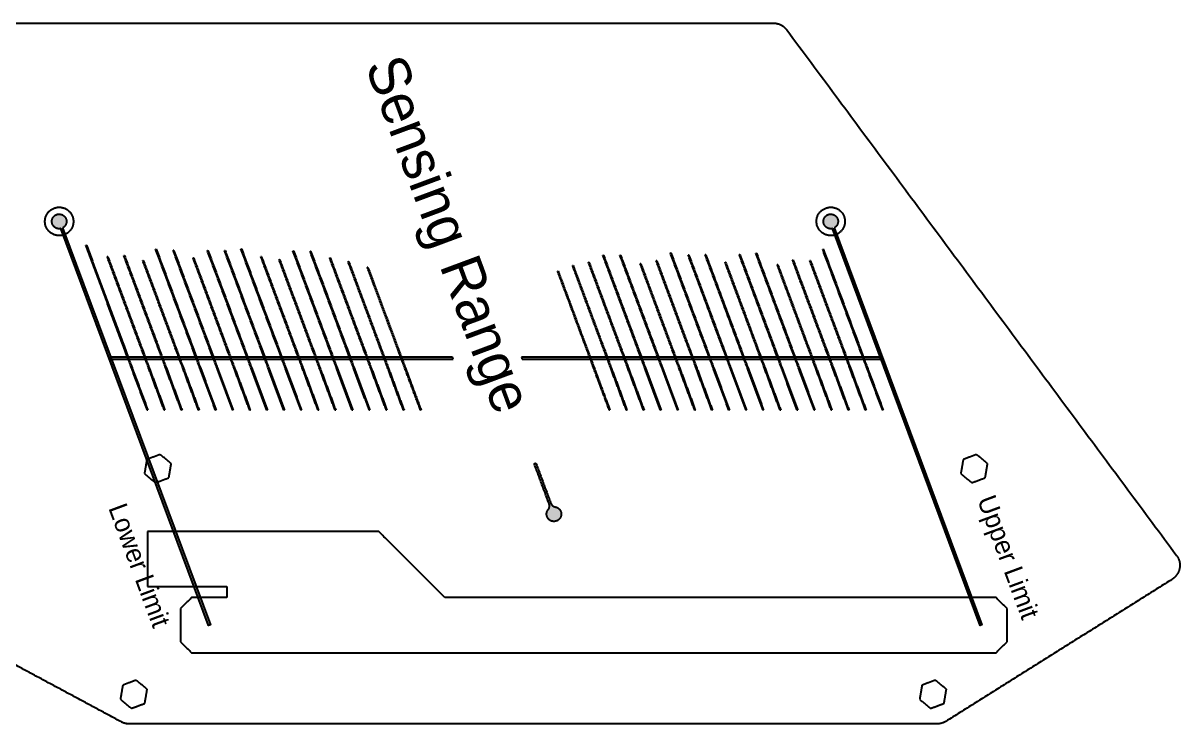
# Model space of a CAD drawing. Header units: inches. Extents: x -37.5 to 58.1, y -26.7 to 54.4.
# Drawn here: x -12.36 to -4.1, y 28.41 to 33.42 of the extents above; entities that cross this region are included whole.
import ezdxf

# ---------------------------------------------------------------- set-up
doc = ezdxf.new("R2010")
doc.units = ezdxf.units.IN
doc.header["$MEASUREMENT"] = 0
for name, color, linetype, true_color in [('cut clear acryl', 1, 'Continuous', 0xfb0007), ('cut white', 1, 'Continuous', 0xfb0007), ('etch clear acryl', 18, 'Continuous', 0x000000)]:
    doc.layers.add(name, color=color, linetype=linetype, true_color=true_color)

msp = doc.modelspace()

# ---------------------------------------------------------------- hatches: boundary and pattern name
at = {"layer": 'etch clear acryl', "extrusion": (0, 0, -1)}
for points in [[(12.0805, 31.9527), (11.0249, 29.1159), (11.0379, 29.1111), (12.0934, 31.9479), (12.0945, 31.9477), (12.0956, 31.9475), (12.0968, 31.9473), (12.0979, 31.9471), (12.0991, 31.947), (12.1002, 31.9469), (12.1014, 31.9468), (12.1026, 31.9467), (12.1037, 31.9466), (12.1049, 31.9466), (12.1061, 31.9466), (12.1074, 31.9467), (12.1086, 31.9468), (12.1098, 31.9468), (12.111, 31.947), (12.1123, 31.9471), (12.1135, 31.9473), (12.1147, 31.9475), (12.1159, 31.9478), (12.1172, 31.9481), (12.1184, 31.9484), (12.1196, 31.9487), (12.1208, 31.9491), (12.122, 31.9495), (12.1232, 31.9499), (12.1244, 31.9504), (12.1256, 31.9509), (12.1268, 31.9514), (12.128, 31.9519), (12.1291, 31.9525), (12.1303, 31.9531), (12.1314, 31.9538), (12.1325, 31.9544), (12.1336, 31.9551), (12.1346, 31.9558), (12.1357, 31.9566), (12.1367, 31.9573), (12.1377, 31.9581), (12.1387, 31.9589), (12.1397, 31.9598), (12.1406, 31.9606), (12.1415, 31.9615), (12.1424, 31.9624), (12.1433, 31.9633), (12.1442, 31.9643), (12.145, 31.9652), (12.1458, 31.9662), (12.1465, 31.9672), (12.1473, 31.9682), (12.148, 31.9692), (12.1487, 31.9702), (12.1493, 31.9712), (12.15, 31.9722), (12.1506, 31.9733), (12.1511, 31.9743), (12.1517, 31.9754), (12.1522, 31.9764), (12.1527, 31.9775), (12.1532, 31.9786), (12.1536, 31.9796), (12.154, 31.9807), (12.1544, 31.9818), (12.1548, 31.9829), (12.1551, 31.9839), (12.1554, 31.985), (12.1557, 31.9861), (12.1559, 31.9872), (12.1562, 31.9883), (12.1564, 31.9895), (12.1566, 31.9906), (12.1568, 31.9918), (12.1569, 31.9929), (12.157, 31.9941), (12.1571, 31.9953), (12.1572, 31.9965), (12.1573, 31.9977), (12.1573, 31.999), (12.1572, 32.0002), (12.1572, 32.0014), (12.1571, 32.0026), (12.157, 32.0039), (12.1569, 32.0051), (12.1567, 32.0064), (12.1565, 32.0076), (12.1563, 32.0089), (12.156, 32.0101), (12.1558, 32.0113), (12.1554, 32.0126), (12.1551, 32.0138), (12.1547, 32.015), (12.1543, 32.0162), (12.1538, 32.0174), (12.1534, 32.0186), (12.1529, 32.0198), (12.1523, 32.021), (12.1518, 32.0222), (12.1512, 32.0233), (12.1506, 32.0244), (12.1499, 32.0256), (12.1493, 32.0267), (12.1486, 32.0277), (12.1478, 32.0288), (12.1471, 32.0298), (12.1463, 32.0309), (12.1455, 32.0319), (12.1447, 32.0328), (12.1439, 32.0338), (12.143, 32.0347), (12.1421, 32.0356), (12.1413, 32.0365), (12.1403, 32.0374), (12.1394, 32.0382), (12.1385, 32.039), (12.1375, 32.0398), (12.1366, 32.0405), (12.1356, 32.0412), (12.1346, 32.0419), (12.1336, 32.0426), (12.1326, 32.0433), (12.1315, 32.0439), (12.1305, 32.0445), (12.1295, 32.045), (12.1285, 32.0456), (12.1274, 32.0461), (12.1264, 32.0465), (12.1253, 32.047), (12.1243, 32.0474), (12.1232, 32.0478), (12.1222, 32.0482), (12.1211, 32.0486), (12.12, 32.0489), (12.1189, 32.0492), (12.1178, 32.0495), (12.1167, 32.0498), (12.1155, 32.05), (12.1144, 32.0503), (12.1132, 32.0505), (12.112, 32.0506), (12.1108, 32.0508), (12.1096, 32.0509), (12.1084, 32.051), (12.1072, 32.0511), (12.1059, 32.0511), (12.1047, 32.0511), (12.1035, 32.0511), (12.1022, 32.051), (12.101, 32.0509), (12.0997, 32.0508), (12.0985, 32.0507), (12.0972, 32.0505), (12.0959, 32.0503), (12.0947, 32.0501), (12.0934, 32.0498), (12.0922, 32.0495), (12.091, 32.0492), (12.0897, 32.0488), (12.0885, 32.0484), (12.0873, 32.048), (12.0861, 32.0475), (12.0849, 32.0471), (12.0837, 32.0465), (12.0825, 32.046), (12.0814, 32.0454), (12.0802, 32.0448), (12.0791, 32.0442), (12.078, 32.0436), (12.0769, 32.0429), (12.0758, 32.0422), (12.0748, 32.0415), (12.0738, 32.0407), (12.0728, 32.0399), (12.0718, 32.0391), (12.0708, 32.0383), (12.0699, 32.0375), (12.069, 32.0367), (12.0681, 32.0358), (12.0672, 32.0349), (12.0664, 32.034), (12.0656, 32.0331), (12.0648, 32.0321), (12.064, 32.0312), (12.0633, 32.0302), (12.0626, 32.0293), (12.0619, 32.0283), (12.0612, 32.0273), (12.0606, 32.0263), (12.06, 32.0253), (12.0594, 32.0243), (12.0589, 32.0233), (12.0584, 32.0223), (12.0579, 32.0213), (12.0574, 32.0203), (12.0569, 32.0193), (12.0565, 32.0182), (12.0561, 32.0172), (12.0557, 32.0161), (12.0553, 32.015), (12.055, 32.0139), (12.0547, 32.0127), (12.0544, 32.0116), (12.0541, 32.0104), (12.0538, 32.0093), (12.0536, 32.0081), (12.0534, 32.0069), (12.0532, 32.0057), (12.0531, 32.0045), (12.053, 32.0032), (12.0529, 32.002), (12.0528, 32.0008), (12.0528, 31.9995), (12.0528, 31.9983), (12.0528, 31.997), (12.0529, 31.9957), (12.053, 31.9945), (12.0531, 31.9932), (12.0533, 31.9919), (12.0534, 31.9907), (12.0537, 31.9894), (12.0539, 31.9882), (12.0542, 31.9869), (12.0545, 31.9857), (12.0548, 31.9844), (12.0552, 31.9832), (12.0556, 31.982), (12.056, 31.9807), (12.0565, 31.9795), (12.057, 31.9783), (12.0575, 31.9772), (12.0581, 31.976), (12.0586, 31.9749), (12.0592, 31.9737), (12.0599, 31.9726), (12.0605, 31.9715), (12.0612, 31.9704), (12.0619, 31.9694), (12.0626, 31.9684), (12.0634, 31.9673), (12.0641, 31.9663), (12.0649, 31.9654), (12.0657, 31.9644), (12.0666, 31.9635), (12.0674, 31.9626), (12.0683, 31.9617), (12.0692, 31.9609), (12.07, 31.9601), (12.0709, 31.9593), (12.0719, 31.9585), (12.0728, 31.9578), (12.0737, 31.957), (12.0747, 31.9564), (12.0756, 31.9557), (12.0766, 31.955), (12.0776, 31.9544), (12.0785, 31.9538), (12.0795, 31.9533)], [(6.5687, 31.9527), (5.5131, 29.1159), (5.5261, 29.1111), (6.5816, 31.9479), (6.5827, 31.9477), (6.5838, 31.9475), (6.585, 31.9473), (6.5861, 31.9471), (6.5872, 31.947), (6.5884, 31.9469), (6.5896, 31.9468), (6.5907, 31.9467), (6.5919, 31.9466), (6.5931, 31.9466), (6.5943, 31.9466), (6.5955, 31.9467), (6.5968, 31.9468), (6.598, 31.9468), (6.5992, 31.947), (6.6004, 31.9471), (6.6017, 31.9473), (6.6029, 31.9475), (6.6041, 31.9478), (6.6054, 31.9481), (6.6066, 31.9484), (6.6078, 31.9487), (6.609, 31.9491), (6.6102, 31.9495), (6.6114, 31.9499), (6.6126, 31.9504), (6.6138, 31.9509), (6.615, 31.9514), (6.6162, 31.9519), (6.6173, 31.9525), (6.6184, 31.9531), (6.6196, 31.9538), (6.6207, 31.9544), (6.6218, 31.9551), (6.6228, 31.9558), (6.6239, 31.9566), (6.6249, 31.9573), (6.6259, 31.9581), (6.6269, 31.9589), (6.6279, 31.9598), (6.6288, 31.9606), (6.6297, 31.9615), (6.6306, 31.9624), (6.6315, 31.9633), (6.6323, 31.9643), (6.6332, 31.9652), (6.634, 31.9662), (6.6347, 31.9672), (6.6355, 31.9682), (6.6362, 31.9692), (6.6369, 31.9702), (6.6375, 31.9712), (6.6382, 31.9722), (6.6388, 31.9733), (6.6393, 31.9743), (6.6399, 31.9754), (6.6404, 31.9764), (6.6409, 31.9775), (6.6414, 31.9786), (6.6418, 31.9796), (6.6422, 31.9807), (6.6426, 31.9818), (6.6429, 31.9829), (6.6433, 31.9839), (6.6436, 31.985), (6.6439, 31.9861), (6.6441, 31.9872), (6.6444, 31.9883), (6.6446, 31.9895), (6.6448, 31.9906), (6.645, 31.9918), (6.6451, 31.9929), (6.6452, 31.9941), (6.6453, 31.9953), (6.6454, 31.9965), (6.6454, 31.9977), (6.6455, 31.999), (6.6454, 32.0002), (6.6454, 32.0014), (6.6453, 32.0026), (6.6452, 32.0039), (6.6451, 32.0051), (6.6449, 32.0064), (6.6447, 32.0076), (6.6445, 32.0089), (6.6442, 32.0101), (6.6439, 32.0113), (6.6436, 32.0126), (6.6433, 32.0138), (6.6429, 32.015), (6.6425, 32.0162), (6.642, 32.0174), (6.6416, 32.0186), (6.6411, 32.0198), (6.6405, 32.021), (6.64, 32.0222), (6.6394, 32.0233), (6.6388, 32.0244), (6.6381, 32.0256), (6.6374, 32.0267), (6.6368, 32.0277), (6.636, 32.0288), (6.6353, 32.0298), (6.6345, 32.0309), (6.6337, 32.0319), (6.6329, 32.0328), (6.6321, 32.0338), (6.6312, 32.0347), (6.6303, 32.0356), (6.6294, 32.0365), (6.6285, 32.0374), (6.6276, 32.0382), (6.6267, 32.039), (6.6257, 32.0398), (6.6247, 32.0405), (6.6238, 32.0412), (6.6228, 32.0419), (6.6218, 32.0426), (6.6208, 32.0433), (6.6197, 32.0439), (6.6187, 32.0445), (6.6177, 32.045), (6.6166, 32.0456), (6.6156, 32.0461), (6.6146, 32.0465), (6.6135, 32.047), (6.6125, 32.0474), (6.6114, 32.0478), (6.6104, 32.0482), (6.6093, 32.0486), (6.6082, 32.0489), (6.6071, 32.0492), (6.606, 32.0495), (6.6049, 32.0498), (6.6037, 32.05), (6.6026, 32.0503), (6.6014, 32.0505), (6.6002, 32.0506), (6.599, 32.0508), (6.5978, 32.0509), (6.5966, 32.051), (6.5954, 32.0511), (6.5941, 32.0511), (6.5929, 32.0511), (6.5917, 32.0511), (6.5904, 32.051), (6.5892, 32.0509), (6.5879, 32.0508), (6.5866, 32.0507), (6.5854, 32.0505), (6.5841, 32.0503), (6.5829, 32.0501), (6.5816, 32.0498), (6.5804, 32.0495), (6.5791, 32.0492), (6.5779, 32.0488), (6.5767, 32.0484), (6.5755, 32.048), (6.5743, 32.0475), (6.5731, 32.0471), (6.5719, 32.0465), (6.5707, 32.046), (6.5696, 32.0454), (6.5684, 32.0448), (6.5673, 32.0442), (6.5662, 32.0436), (6.5651, 32.0429), (6.564, 32.0422), (6.563, 32.0415), (6.562, 32.0407), (6.5609, 32.0399), (6.56, 32.0391), (6.559, 32.0383), (6.5581, 32.0375), (6.5571, 32.0367), (6.5563, 32.0358), (6.5554, 32.0349), (6.5546, 32.034), (6.5537, 32.0331), (6.553, 32.0321), (6.5522, 32.0312), (6.5515, 32.0302), (6.5508, 32.0293), (6.5501, 32.0283), (6.5494, 32.0273), (6.5488, 32.0263), (6.5482, 32.0253), (6.5476, 32.0243), (6.5471, 32.0233), (6.5465, 32.0223), (6.546, 32.0213), (6.5456, 32.0203), (6.5451, 32.0193), (6.5447, 32.0182), (6.5443, 32.0172), (6.5439, 32.0161), (6.5435, 32.015), (6.5432, 32.0139), (6.5429, 32.0127), (6.5426, 32.0116), (6.5423, 32.0104), (6.542, 32.0093), (6.5418, 32.0081), (6.5416, 32.0069), (6.5414, 32.0057), (6.5413, 32.0045), (6.5412, 32.0032), (6.5411, 32.002), (6.541, 32.0008), (6.541, 31.9995), (6.541, 31.9983), (6.541, 31.997), (6.5411, 31.9957), (6.5412, 31.9945), (6.5413, 31.9932), (6.5414, 31.9919), (6.5416, 31.9907), (6.5418, 31.9894), (6.5421, 31.9882), (6.5424, 31.9869), (6.5427, 31.9857), (6.543, 31.9844), (6.5434, 31.9832), (6.5438, 31.982), (6.5442, 31.9807), (6.5447, 31.9795), (6.5452, 31.9783), (6.5457, 31.9772), (6.5462, 31.976), (6.5468, 31.9749), (6.5474, 31.9737), (6.5481, 31.9726), (6.5487, 31.9715), (6.5494, 31.9704), (6.5501, 31.9694), (6.5508, 31.9684), (6.5516, 31.9673), (6.5523, 31.9663), (6.5531, 31.9654), (6.5539, 31.9644), (6.5548, 31.9635), (6.5556, 31.9626), (6.5565, 31.9617), (6.5573, 31.9609), (6.5582, 31.9601), (6.5591, 31.9593), (6.5601, 31.9585), (6.561, 31.9578), (6.5619, 31.957), (6.5629, 31.9564), (6.5638, 31.9557), (6.5648, 31.955), (6.5658, 31.9544), (6.5667, 31.9538), (6.5677, 31.9533)], [(9.2952, 31.0295), (11.7443, 31.0295), (11.7386, 31.0141), (9.2894, 31.0141)], [(8.7965, 31.0141), (6.2268, 31.0141), (6.2325, 31.0295), (8.8023, 31.0295)], [(8.6969, 30.2657), (8.5919, 29.9836), (8.5914, 29.9824), (8.5909, 29.9813), (8.5904, 29.9802), (8.5899, 29.979), (8.5893, 29.9779), (8.5886, 29.9768), (8.5879, 29.9758), (8.5872, 29.9747), (8.5864, 29.9736), (8.5857, 29.9726), (8.5848, 29.9716), (8.584, 29.9706), (8.5831, 29.9697), (8.5821, 29.9688), (8.5812, 29.9679), (8.5802, 29.967), (8.5791, 29.9662), (8.5781, 29.9654), (8.577, 29.9647), (8.5759, 29.964), (8.5748, 29.9633), (8.5737, 29.9627), (8.5725, 29.9621), (8.5714, 29.9615), (8.5702, 29.961), (8.569, 29.9605), (8.5678, 29.9601), (8.5666, 29.9597), (8.5654, 29.9593), (8.5642, 29.959), (8.563, 29.9588), (8.5618, 29.9585), (8.56, 29.9582), (8.5591, 29.958), (8.5582, 29.9578), (8.5573, 29.9575), (8.5564, 29.9573), (8.5555, 29.957), (8.5546, 29.9568), (8.5538, 29.9565), (8.5529, 29.9562), (8.552, 29.9558), (8.5512, 29.9555), (8.5503, 29.9551), (8.5494, 29.9547), (8.5486, 29.9544), (8.5477, 29.954), (8.5469, 29.9535), (8.5461, 29.9531), (8.5453, 29.9526), (8.5444, 29.9522), (8.5436, 29.9517), (8.5428, 29.9512), (8.542, 29.9507), (8.5413, 29.9502), (8.5405, 29.9496), (8.5397, 29.9491), (8.539, 29.9485), (8.5383, 29.948), (8.5375, 29.9474), (8.5368, 29.9468), (8.5361, 29.9462), (8.5354, 29.9455), (8.5348, 29.9449), (8.5341, 29.9443), (8.5334, 29.9436), (8.5328, 29.9429), (8.5322, 29.9423), (8.5316, 29.9416), (8.5304, 29.9402), (8.5293, 29.9388), (8.5282, 29.9373), (8.5272, 29.9359), (8.5262, 29.9344), (8.5253, 29.9329), (8.5245, 29.9313), (8.5237, 29.9298), (8.523, 29.9282), (8.5224, 29.9267), (8.5218, 29.9251), (8.5212, 29.9236), (8.5207, 29.922), (8.5204, 29.9209), (8.5201, 29.9198), (8.5199, 29.9187), (8.5196, 29.9176), (8.5194, 29.9165), (8.5192, 29.9153), (8.519, 29.9142), (8.5189, 29.913), (8.5188, 29.9118), (8.5187, 29.9106), (8.5186, 29.9094), (8.5186, 29.9082), (8.5185, 29.907), (8.5186, 29.9058), (8.5186, 29.9045), (8.5187, 29.9033), (8.5188, 29.9021), (8.5189, 29.9008), (8.5191, 29.8996), (8.5193, 29.8983), (8.5195, 29.8971), (8.5198, 29.8958), (8.5201, 29.8946), (8.5204, 29.8934), (8.5207, 29.8921), (8.5211, 29.8909), (8.5215, 29.8897), (8.522, 29.8885), (8.5224, 29.8873), (8.5229, 29.8861), (8.5235, 29.8849), (8.524, 29.8838), (8.5246, 29.8826), (8.5252, 29.8815), (8.5259, 29.8804), (8.5266, 29.8793), (8.5272, 29.8782), (8.528, 29.8771), (8.5287, 29.8761), (8.5295, 29.8751), (8.5303, 29.8741), (8.5311, 29.8731), (8.5319, 29.8722), (8.5328, 29.8712), (8.5337, 29.8703), (8.5346, 29.8694), (8.5355, 29.8686), (8.5364, 29.8678), (8.5373, 29.8669), (8.5383, 29.8662), (8.5393, 29.8654), (8.5402, 29.8647), (8.5412, 29.864), (8.5422, 29.8633), (8.5432, 29.8627), (8.5443, 29.8621), (8.5453, 29.8615), (8.5463, 29.8609), (8.5473, 29.8604), (8.5484, 29.8599), (8.5494, 29.8594), (8.5505, 29.8589), (8.5515, 29.8585), (8.5526, 29.8581), (8.5536, 29.8577), (8.5547, 29.8574), (8.5558, 29.857), (8.5569, 29.8567), (8.558, 29.8564), (8.5591, 29.8562), (8.5603, 29.8559), (8.5614, 29.8557), (8.5626, 29.8555), (8.5638, 29.8553), (8.565, 29.8552), (8.5662, 29.855), (8.5674, 29.8549), (8.5686, 29.8549), (8.5699, 29.8548), (8.5711, 29.8548), (8.5723, 29.8549), (8.5736, 29.8549), (8.5748, 29.855), (8.5761, 29.8551), (8.5774, 29.8553), (8.5786, 29.8554), (8.5799, 29.8556), (8.5811, 29.8559), (8.5824, 29.8561), (8.5836, 29.8564), (8.5849, 29.8568), (8.5861, 29.8571), (8.5873, 29.8575), (8.5885, 29.8579), (8.5897, 29.8584), (8.5909, 29.8589), (8.5921, 29.8594), (8.5933, 29.8599), (8.5944, 29.8605), (8.5956, 29.8611), (8.5967, 29.8617), (8.5978, 29.8624), (8.5989, 29.8631), (8.6, 29.8638), (8.601, 29.8645), (8.602, 29.8652), (8.6031, 29.866), (8.604, 29.8668), (8.605, 29.8676), (8.6059, 29.8684), (8.6068, 29.8693), (8.6077, 29.8702), (8.6086, 29.871), (8.6094, 29.8719), (8.6103, 29.8729), (8.611, 29.8738), (8.6118, 29.8747), (8.6125, 29.8757), (8.6132, 29.8767), (8.6139, 29.8776), (8.6146, 29.8786), (8.6152, 29.8796), (8.6158, 29.8806), (8.6164, 29.8816), (8.6169, 29.8826), (8.6175, 29.8836), (8.618, 29.8846), (8.6184, 29.8857), (8.6191, 29.8872), (8.6197, 29.8887), (8.6202, 29.8903), (8.6208, 29.8919), (8.6212, 29.8935), (8.6216, 29.8952), (8.622, 29.8969), (8.6223, 29.8986), (8.6226, 29.9004), (8.6228, 29.9021), (8.6229, 29.9039), (8.623, 29.9057), (8.623, 29.9076), (8.623, 29.9085), (8.623, 29.9094), (8.6229, 29.9103), (8.6229, 29.9112), (8.6228, 29.9122), (8.6227, 29.9131), (8.6226, 29.914), (8.6224, 29.9149), (8.6223, 29.9158), (8.6221, 29.9168), (8.6219, 29.9177), (8.6217, 29.9186), (8.6215, 29.9195), (8.6213, 29.9204), (8.621, 29.9213), (8.6208, 29.9222), (8.6205, 29.9231), (8.6202, 29.924), (8.6199, 29.9249), (8.6196, 29.9258), (8.6192, 29.9266), (8.6189, 29.9275), (8.6185, 29.9283), (8.6181, 29.9292), (8.6177, 29.93), (8.6173, 29.9309), (8.6168, 29.9317), (8.6164, 29.9325), (8.6159, 29.9333), (8.6155, 29.9341), (8.615, 29.9349), (8.6145, 29.9357), (8.614, 29.9365), (8.6134, 29.9372), (8.6129, 29.938), (8.6124, 29.9387), (8.6112, 29.9401), (8.6105, 29.9411), (8.6097, 29.9421), (8.609, 29.9431), (8.6083, 29.9442), (8.6077, 29.9452), (8.6071, 29.9464), (8.6065, 29.9475), (8.6059, 29.9486), (8.6054, 29.9498), (8.6049, 29.951), (8.6045, 29.9523), (8.6041, 29.9535), (8.6037, 29.9548), (8.6034, 29.956), (8.6031, 29.9573), (8.6029, 29.9586), (8.6027, 29.9599), (8.6025, 29.9612), (8.6024, 29.9625), (8.6024, 29.9638), (8.6024, 29.9651), (8.6024, 29.9664), (8.6024, 29.9677), (8.6026, 29.969), (8.6027, 29.9703), (8.6029, 29.9715), (8.6031, 29.9728), (8.6034, 29.974), (8.6037, 29.9752), (8.604, 29.9764), (8.6044, 29.9776), (8.6048, 29.9788), (8.7098, 30.2609), (8.7099, 30.2611), (8.7099, 30.2612), (8.71, 30.2614), (8.71, 30.2615), (8.71, 30.2617), (8.7101, 30.2618), (8.7101, 30.262), (8.7101, 30.2621), (8.7102, 30.2623), (8.7102, 30.2625), (8.7102, 30.2626), (8.7102, 30.2628), (8.7102, 30.263), (8.7102, 30.2631), (8.7102, 30.2633), (8.7102, 30.2635), (8.7102, 30.2636), (8.7102, 30.2638), (8.7102, 30.264), (8.7102, 30.2642), (8.7102, 30.2643), (8.7101, 30.2645), (8.7101, 30.2647), (8.7101, 30.2648), (8.71, 30.265), (8.71, 30.2652), (8.7099, 30.2654), (8.7099, 30.2655), (8.7098, 30.2657), (8.7098, 30.2659), (8.7097, 30.266), (8.7096, 30.2662), (8.7095, 30.2664), (8.7095, 30.2665), (8.7094, 30.2667), (8.7093, 30.2668), (8.7092, 30.267), (8.7091, 30.2671), (8.709, 30.2673), (8.7089, 30.2674), (8.7088, 30.2676), (8.7087, 30.2677), (8.7086, 30.2678), (8.7085, 30.268), (8.7083, 30.2681), (8.7082, 30.2682), (8.7081, 30.2683), (8.708, 30.2685), (8.7078, 30.2686), (8.7077, 30.2687), (8.7076, 30.2688), (8.7074, 30.2689), (8.7073, 30.269), (8.7072, 30.2691), (8.707, 30.2692), (8.7069, 30.2692), (8.7067, 30.2693), (8.7066, 30.2694), (8.7065, 30.2695), (8.7063, 30.2695), (8.7062, 30.2696), (8.706, 30.2697), (8.7059, 30.2697), (8.7057, 30.2698), (8.7056, 30.2698), (8.7055, 30.2699), (8.7053, 30.2699), (8.7052, 30.27), (8.705, 30.27), (8.7048, 30.2701), (8.7047, 30.2701), (8.7045, 30.2701), (8.7044, 30.2701), (8.7042, 30.2702), (8.704, 30.2702), (8.7039, 30.2702), (8.7037, 30.2702), (8.7035, 30.2702), (8.7034, 30.2702), (8.7032, 30.2702), (8.703, 30.2702), (8.7029, 30.2702), (8.7027, 30.2702), (8.7025, 30.2702), (8.7023, 30.2702), (8.7022, 30.2701), (8.702, 30.2701), (8.7018, 30.2701), (8.7016, 30.27), (8.7015, 30.27), (8.7013, 30.2699), (8.7011, 30.2699), (8.701, 30.2698), (8.7008, 30.2697), (8.7006, 30.2697), (8.7005, 30.2696), (8.7003, 30.2695), (8.7001, 30.2694), (8.7, 30.2694), (8.6998, 30.2693), (8.6997, 30.2692), (8.6995, 30.2691), (8.6994, 30.269), (8.6992, 30.2689), (8.6991, 30.2688), (8.699, 30.2687), (8.6988, 30.2685), (8.6987, 30.2684), (8.6986, 30.2683), (8.6984, 30.2682), (8.6983, 30.2681), (8.6982, 30.2679), (8.6981, 30.2678), (8.698, 30.2677), (8.6979, 30.2676), (8.6978, 30.2674), (8.6977, 30.2673), (8.6976, 30.2671), (8.6975, 30.267), (8.6974, 30.2669), (8.6973, 30.2667), (8.6973, 30.2666), (8.6972, 30.2664), (8.6971, 30.2663), (8.697, 30.2662), (8.697, 30.266), (8.6969, 30.2659)]]:
    msp.add_hatch(color=256, dxfattribs=at).paths.add_polyline_path(points, flags=0)
at = {"layer": 'etch clear acryl'}
for points in [[(-11.4715, 30.6492), (-11.4754, 30.6492), (-11.5896, 30.9559), (-11.9147, 31.8299), (-11.9108, 31.8299), (-11.5856, 30.9559)], [(-11.3495, 30.6492), (-11.3534, 30.6492), (-11.4675, 30.9559), (-11.7627, 31.7491), (-11.7587, 31.7491), (-11.4636, 30.9559)], [(-11.2275, 30.6492), (-11.2314, 30.6492), (-11.3455, 30.9559), (-11.6429, 31.755), (-11.6389, 31.755), (-11.3416, 30.9559)], [(-10.9834, 30.6492), (-10.9874, 30.6492), (-11.1015, 30.9559), (-11.4159, 31.8009), (-11.412, 31.8009), (-11.0976, 30.9559)], [(-10.8614, 30.6492), (-10.8654, 30.6492), (-10.9795, 30.9559), (-11.2911, 31.7933), (-11.2872, 31.7933), (-10.9756, 30.9559)], [(-10.7394, 30.6492), (-10.7434, 30.6492), (-10.8575, 30.9559), (-11.1486, 31.7383), (-11.1447, 31.7383), (-10.8536, 30.9559)], [(-10.6174, 30.6492), (-10.6214, 30.6492), (-10.7355, 30.9559), (-11.0465, 31.7917), (-11.0426, 31.7917), (-10.7316, 30.9559)], [(-10.4954, 30.6492), (-10.4994, 30.6492), (-10.6135, 30.9559), (-10.9242, 31.7909), (-10.9202, 31.7909), (-10.6096, 30.9559)], [(-10.3734, 30.6492), (-10.3774, 30.6492), (-10.4915, 30.9559), (-10.8069, 31.8036), (-10.803, 31.8036), (-10.4876, 30.9559)], [(-10.2514, 30.6492), (-10.2553, 30.6492), (-10.3695, 30.9559), (-10.6644, 31.7486), (-10.6605, 31.7486), (-10.3656, 30.9559)], [(-10.0074, 30.6492), (-10.0113, 30.6492), (-10.1255, 30.9559), (-10.435, 31.7877), (-10.431, 31.7877), (-10.1215, 30.9559)], [(-9.8854, 30.6492), (-9.8893, 30.6492), (-10.0035, 30.9559), (-10.3127, 31.7869), (-10.3087, 31.7869), (-9.9995, 30.9559)], [(-9.7634, 30.6492), (-9.7673, 30.6492), (-9.8815, 30.9559), (-10.1727, 31.7386), (-10.1688, 31.7386), (-9.8775, 30.9559)], [(-7.8045, 30.6492), (-7.8084, 30.6492), (-7.9226, 30.9559), (-8.2207, 31.7571), (-8.2167, 31.7571), (-7.9186, 30.9559)], [(-7.6825, 30.6492), (-7.6864, 30.6492), (-7.8006, 30.9559), (-8.099, 31.7579), (-8.095, 31.7579), (-7.7966, 30.9559)], [(-7.3165, 30.6492), (-7.3204, 30.6492), (-7.4345, 30.9559), (-7.7389, 31.7739), (-7.735, 31.7739), (-7.4306, 30.9559)], [(-7.1945, 30.6492), (-7.1984, 30.6492), (-7.3125, 30.9559), (-7.6121, 31.7611), (-7.6082, 31.7611), (-7.3086, 30.9559)], [(-7.0725, 30.6492), (-7.0764, 30.6492), (-7.1905, 30.9559), (-7.4904, 31.7619), (-7.4865, 31.7619), (-7.1866, 30.9559)], [(-6.8284, 30.6492), (-6.8324, 30.6492), (-6.9465, 30.9559), (-7.247, 31.7635), (-7.2431, 31.7635), (-6.9426, 30.9559)], [(-6.7064, 30.6492), (-6.7104, 30.6492), (-6.8245, 30.9559), (-7.1278, 31.7711), (-7.1239, 31.7711), (-6.8206, 30.9559)], [(-6.2184, 30.6492), (-6.2223, 30.6492), (-6.3365, 30.9559), (-6.6506, 31.8001), (-6.6467, 31.8001), (-6.3326, 30.9559)], [(-11.1055, 30.6492), (-11.1094, 30.6492), (-11.2235, 30.9559), (-11.508, 31.7203), (-11.504, 31.7203), (-11.2196, 30.9559)], [(-10.1294, 30.6492), (-10.1333, 30.6492), (-10.2475, 30.9559), (-10.5346, 31.7274), (-10.5306, 31.7274), (-10.2435, 30.9559)], [(-9.6414, 30.6492), (-9.6453, 30.6492), (-9.7595, 30.9559), (-10.0411, 31.7129), (-10.0372, 31.7129), (-9.7555, 30.9559)], [(-9.5194, 30.6492), (-9.5233, 30.6492), (-9.6375, 30.9559), (-9.9042, 31.6727), (-9.9002, 31.6727), (-9.6335, 30.9559)], [(-8.0485, 30.6492), (-8.0524, 30.6492), (-8.1666, 30.9559), (-8.4372, 31.6832), (-8.4332, 31.6832), (-8.1626, 30.9559)], [(-7.9265, 30.6492), (-7.9304, 30.6492), (-8.0446, 30.9559), (-8.3247, 31.7088), (-8.3208, 31.7088), (-8.0406, 30.9559)], [(-7.5605, 30.6492), (-7.5644, 30.6492), (-7.6786, 30.9559), (-7.9546, 31.6977), (-7.9506, 31.6977), (-7.6746, 30.9559)], [(-7.4385, 30.6492), (-7.4424, 30.6492), (-7.5566, 30.9559), (-7.8404, 31.7188), (-7.8365, 31.7188), (-7.5526, 30.9559)], [(-6.9504, 30.6492), (-6.9544, 30.6492), (-7.0685, 30.9559), (-7.3485, 31.7085), (-7.3446, 31.7085), (-7.0646, 30.9559)], [(-6.5844, 30.6492), (-6.5884, 30.6492), (-6.7025, 30.9559), (-6.9759, 31.6906), (-6.9719, 31.6906), (-6.6986, 30.9559)], [(-6.4624, 30.6492), (-6.4664, 30.6492), (-6.5805, 30.9559), (-6.8668, 31.7253), (-6.8628, 31.7253), (-6.5766, 30.9559)], [(-6.3404, 30.6492), (-6.3444, 30.6492), (-6.4585, 30.9559), (-6.7425, 31.7193), (-6.7386, 31.7193), (-6.4546, 30.9559)], [(-8.1705, 30.6492), (-8.1744, 30.6492), (-8.2886, 30.9559), (-8.5442, 31.643), (-8.5403, 31.643), (-8.2847, 30.9559)]]:
    msp.add_hatch(color=256, dxfattribs=at).paths.add_polyline_path(points, flags=0)

# ---------------------------------------------------------------- linework, layer by layer
at = {"layer": 'cut clear acryl'}
for points in [[(-20.4858, 33.4161), (-13.7439, 33.4161), (-7.002, 33.4161)], [(-6.9071, 33.3683), (-5.5148, 31.49), (-4.1224, 29.6118)], [(-4.1545, 29.4414), (-4.9627, 28.9338), (-5.771, 28.4262)], [(-11.6611, 28.4222), (-12.291, 28.7608), (-12.9209, 29.0994)], [(-5.8338, 28.4081), (-8.7195, 28.4081), (-11.6052, 28.4081)]]:
    msp.add_open_spline(points, degree=2, dxfattribs=at)
for points, weights in [([(-7.002, 33.4161), (-6.9425, 33.4161), (-6.9071, 33.3683)], [1, 0.893172862847, 1]), ([(-11.6052, 28.4081), (-11.6349, 28.4081), (-11.6611, 28.4222)], [1, 0.969742667533, 1]), ([(-5.771, 28.4262), (-5.7998, 28.4081), (-5.8338, 28.4081)], [1, 0.960949284358, 1])]:
    msp.add_rational_spline(points, weights, degree=2, dxfattribs=at)
msp.add_rational_spline([(-4.1224, 29.6118), (-4.0917, 29.5703), (-4.1012, 29.5196), (-4.1108, 29.4689), (-4.1545, 29.4414)], [1, 0.916328195552, 1, 0.916328195552, 1], degree=2, knots=[4382.1521, 4382.1521, 4382.1521, 4384.624003, 4384.624003, 4387.095907, 4387.095907, 4387.095907], dxfattribs=at)
at = {"layer": 'cut white'}
for points in [[(-11.3834, 30.3331), (-11.4313, 30.3153), (-11.4792, 30.2975)], [(-11.3045, 30.2679), (-11.344, 30.3005), (-11.3834, 30.3331)], [(-5.5514, 30.3331), (-5.5993, 30.3153), (-5.6473, 30.2975)], [(-5.4726, 30.2679), (-5.512, 30.3005), (-5.5514, 30.3331)], [(-11.4792, 30.2975), (-11.4877, 30.247), (-11.4963, 30.1966)], [(-11.3216, 30.1671), (-11.3131, 30.2175), (-11.3045, 30.2679)], [(-5.6473, 30.2975), (-5.6558, 30.247), (-5.6643, 30.1966)], [(-5.4896, 30.1671), (-5.4811, 30.2175), (-5.4726, 30.2679)], [(-11.4963, 30.1966), (-11.4569, 30.164), (-11.4174, 30.1314)], [(-11.4174, 30.1314), (-11.3695, 30.1492), (-11.3216, 30.1671)], [(-5.6643, 30.1966), (-5.6249, 30.164), (-5.5855, 30.1314)], [(-5.5855, 30.1314), (-5.5375, 30.1492), (-5.4896, 30.1671)], [(-10.2153, 29.7828), (-10.8452, 29.7828), (-11.4751, 29.7828)], [(-11.4751, 29.7828), (-11.4751, 29.5859), (-11.4751, 29.3891)], [(-9.8216, 29.7828), (-10.0184, 29.7828), (-10.2153, 29.7828)], [(-9.3491, 29.3103), (-9.5853, 29.5466), (-9.8216, 29.7828)], [(-11.4751, 29.3891), (-11.1918, 29.3891), (-10.9085, 29.3891)], [(-10.9085, 29.3891), (-10.9085, 29.3497), (-10.9085, 29.3103)], [(-11.1601, 29.3103), (-11.1995, 29.271), (-11.2389, 29.2316)], [(-10.9085, 29.3103), (-11.0343, 29.3103), (-11.1601, 29.3103)], [(-5.4121, 29.3103), (-7.3806, 29.3103), (-9.3491, 29.3103)], [(-5.3334, 29.2316), (-5.3727, 29.271), (-5.4121, 29.3103)], [(-11.2389, 29.2316), (-11.2389, 29.1135), (-11.2389, 28.9954)], [(-5.3334, 28.9954), (-5.3334, 29.1135), (-5.3334, 29.2316)], [(-11.2389, 28.9954), (-11.1995, 28.956), (-11.1601, 28.9166)], [(-5.4121, 28.9166), (-5.3727, 28.956), (-5.3334, 28.9954)], [(-11.1601, 28.9166), (-8.2861, 28.9166), (-5.4121, 28.9166)], [(-11.651, 28.6847), (-11.6596, 28.6342), (-11.6681, 28.5838)], [(-11.5552, 28.7203), (-11.6031, 28.7025), (-11.651, 28.6847)], [(-11.4763, 28.6551), (-11.5158, 28.6877), (-11.5552, 28.7203)], [(-5.9414, 28.6847), (-5.9499, 28.6342), (-5.9584, 28.5838)], [(-5.8455, 28.7203), (-5.8934, 28.7025), (-5.9414, 28.6847)], [(-5.7667, 28.6551), (-5.8061, 28.6877), (-5.8455, 28.7203)], [(-11.4934, 28.5543), (-11.4849, 28.6047), (-11.4763, 28.6551)], [(-5.7837, 28.5543), (-5.7752, 28.6047), (-5.7667, 28.6551)], [(-11.6681, 28.5838), (-11.6287, 28.5512), (-11.5892, 28.5186)], [(-11.5892, 28.5186), (-11.5413, 28.5365), (-11.4934, 28.5543)], [(-5.9584, 28.5838), (-5.919, 28.5512), (-5.8796, 28.5186)], [(-5.8796, 28.5186), (-5.8316, 28.5365), (-5.7837, 28.5543)]]:
    msp.add_open_spline(points, degree=2, dxfattribs=at)
at = {"layer": 'etch clear acryl'}
for p, q in [((-9.2952, 31.0295), (-11.7443, 31.0295)), ((-11.7443, 31.0295), (-11.7386, 31.0141)), ((-11.7386, 31.0141), (-9.2894, 31.0141)), ((-9.2894, 31.0141), (-9.2952, 31.0295)), ((-6.2325, 31.0295), (-8.8023, 31.0295)), ((-8.8023, 31.0295), (-8.7965, 31.0141)), ((-8.7965, 31.0141), (-6.2268, 31.0141)), ((-6.2268, 31.0141), (-6.2325, 31.0295))]:
    msp.add_line(p, q, dxfattribs=at)
for points in [[(-12.0805, 31.9527), (-11.0249, 29.1159), (-11.0379, 29.1111), (-12.0934, 31.9479)], [(-6.5687, 31.9527), (-5.5131, 29.1159), (-5.5261, 29.1111), (-6.5816, 31.9479)]]:
    msp.add_lwpolyline(points, dxfattribs=at)
for points, weights, knots in [([(-12.2052, 32.016), (-12.2223, 31.9159), (-12.1222, 31.8987), (-12.022, 31.8816), (-12.0049, 31.9817), (-11.9878, 32.0819), (-12.0879, 32.099), (-12.188, 32.1161), (-12.2052, 32.016)], [1, 0.707106781187, 1, 0.707106781187, 1, 0.707106781187, 1, 0.707106781187, 1], [0, 0, 0, 4.053398, 4.053398, 8.106797, 8.106797, 12.160195, 12.160195, 16.213594, 16.213594, 16.213594]), ([(-6.6934, 32.016), (-6.7105, 31.9159), (-6.6103, 31.8987), (-6.5102, 31.8816), (-6.4931, 31.9817), (-6.4759, 32.0819), (-6.5761, 32.099), (-6.6762, 32.1161), (-6.6934, 32.016)], [1, 0.707106781187, 1, 0.707106781187, 1, 0.707106781187, 1, 0.707106781187, 1], [0, 0, 0, 4.053398, 4.053398, 8.106797, 8.106797, 12.160195, 12.160195, 16.213594, 16.213594, 16.213594]), ([(-12.0934, 31.9479), (-12.1411, 31.9371), (-12.1551, 31.9839), (-12.1691, 32.0308), (-12.1232, 32.0478), (-12.0774, 32.0649), (-12.0574, 32.0203), (-12.0373, 31.9757), (-12.0805, 31.9527)], [1, 0.730151111533, 1, 0.730151111533, 1, 0.730151111533, 1, 0.730151111533, 1], [233.978881, 233.978881, 233.978881, 235.975054, 235.975054, 237.971228, 237.971228, 239.967401, 239.967401, 241.963575, 241.963575, 241.963575]), ([(-6.5816, 31.9479), (-6.6293, 31.9371), (-6.6433, 31.9839), (-6.6572, 32.0308), (-6.6114, 32.0478), (-6.5656, 32.0649), (-6.5456, 32.0203), (-6.5255, 31.9757), (-6.5687, 31.9527)], [1, 0.730151111533, 1, 0.730151111533, 1, 0.730151111533, 1, 0.730151111533, 1], [233.978881, 233.978881, 233.978881, 235.975054, 235.975054, 237.971228, 237.971228, 239.967401, 239.967401, 241.963575, 241.963575, 241.963575]), ([(-8.7098, 30.2609), (-8.7122, 30.2674), (-8.7057, 30.2698), (-8.6993, 30.2722), (-8.6969, 30.2657)], [1, 0.707106781187, 1, 0.707106781187, 1], [24.2718384, 24.2718384, 24.2718384, 24.5473424, 24.5473424, 24.8228465, 24.8228465, 24.8228465]), ([(-8.5618, 29.9585), (-8.53, 29.953), (-8.5207, 29.922), (-8.5068, 29.8752), (-8.5526, 29.8581), (-8.5984, 29.8411), (-8.6184, 29.8857), (-8.6317, 29.9151), (-8.6112, 29.9401)], [1, 0.900088931469, 1.11987437138, 0.817677517042, 1.11987437138, 0.817677517042, 1.11987437138, 0.900088931469, 1], [8.687944, 8.687944, 8.687944, 10.139746, 10.139746, 12.135919, 12.135919, 14.132093, 14.132093, 15.583894, 15.583894, 15.583894])]:
    msp.add_rational_spline(points, weights, degree=2, knots=knots, dxfattribs=at)
for points, knots in [([(-11.4754, 30.6492), (-11.5325, 30.8025), (-11.5896, 30.9559), (-11.7521, 31.3929), (-11.9147, 31.8299)], [102.042149, 102.042149, 102.042149, 110.355609, 110.355609, 142.782977, 142.782977, 142.782977]), ([(-11.9108, 31.8299), (-11.7482, 31.3929), (-11.5856, 30.9559), (-11.5285, 30.8025), (-11.4715, 30.6492)], [142.882977, 142.882977, 142.882977, 175.310346, 175.310346, 183.623806, 183.623806, 183.623806]), ([(-11.3534, 30.6492), (-11.4105, 30.8025), (-11.4675, 30.9559), (-11.6151, 31.3525), (-11.7627, 31.7491)], [104.553307, 104.553307, 104.553307, 112.866767, 112.866767, 146.549715, 146.549715, 146.549715]), ([(-11.7587, 31.7491), (-11.6112, 31.3525), (-11.4636, 30.9559), (-11.4065, 30.8025), (-11.3495, 30.6492)], [146.649715, 146.649715, 146.649715, 180.332663, 180.332663, 188.646123, 188.646123, 188.646123]), ([(-11.2314, 30.6492), (-11.2885, 30.8025), (-11.3455, 30.9559), (-11.4942, 31.3555), (-11.6429, 31.755)], [104.343047, 104.343047, 104.343047, 112.656508, 112.656508, 146.234325, 146.234325, 146.234325]), ([(-11.6389, 31.755), (-11.4903, 31.3555), (-11.3416, 30.9559), (-11.2845, 30.8025), (-11.2275, 30.6492)], [146.334325, 146.334325, 146.334325, 179.912143, 179.912143, 188.225603, 188.225603, 188.225603]), ([(-10.9874, 30.6492), (-11.0445, 30.8025), (-11.1015, 30.9559), (-11.2587, 31.3784), (-11.4159, 31.8009)], [102.866305, 102.866305, 102.866305, 111.179766, 111.179766, 144.019213, 144.019213, 144.019213]), ([(-11.412, 31.8009), (-11.2548, 31.3784), (-11.0976, 30.9559), (-11.0405, 30.8025), (-10.9834, 30.6492)], [144.119213, 144.119213, 144.119213, 176.95866, 176.95866, 185.27212, 185.27212, 185.27212]), ([(-10.8654, 30.6492), (-10.9225, 30.8025), (-10.9795, 30.9559), (-11.1353, 31.3746), (-11.2911, 31.7933)], [103.095146, 103.095146, 103.095146, 111.408606, 111.408606, 144.362473, 144.362473, 144.362473]), ([(-11.2872, 31.7933), (-11.1314, 31.3746), (-10.9756, 30.9559), (-10.9185, 30.8025), (-10.8614, 30.6492)], [144.462473, 144.462473, 144.462473, 177.41634, 177.41634, 185.7298, 185.7298, 185.7298]), ([(-10.7434, 30.6492), (-10.8004, 30.8025), (-10.8575, 30.9559), (-11.0031, 31.3471), (-11.1486, 31.7383)], [104.945406, 104.945406, 104.945406, 113.258866, 113.258866, 147.137863, 147.137863, 147.137863]), ([(-11.1447, 31.7383), (-10.9991, 31.3471), (-10.8536, 30.9559), (-10.7965, 30.8025), (-10.7394, 30.6492)], [147.237863, 147.237863, 147.237863, 181.11686, 181.11686, 189.43032, 189.43032, 189.43032]), ([(-10.6214, 30.6492), (-10.6784, 30.8025), (-10.7355, 30.9559), (-10.891, 31.3738), (-11.0465, 31.7917)], [103.144513, 103.144513, 103.144513, 111.457973, 111.457973, 144.436524, 144.436524, 144.436524]), ([(-11.0426, 31.7917), (-10.8871, 31.3738), (-10.7316, 30.9559), (-10.6745, 30.8025), (-10.6174, 30.6492)], [144.536524, 144.536524, 144.536524, 177.515075, 177.515075, 185.828535, 185.828535, 185.828535]), ([(-10.4994, 30.6492), (-10.5564, 30.8025), (-10.6135, 30.9559), (-10.7688, 31.3734), (-10.9242, 31.7909)], [103.169296, 103.169296, 103.169296, 111.482757, 111.482757, 144.473699, 144.473699, 144.473699]), ([(-10.9202, 31.7909), (-10.7649, 31.3734), (-10.6096, 30.9559), (-10.5525, 30.8025), (-10.4954, 30.6492)], [144.573699, 144.573699, 144.573699, 177.564641, 177.564641, 185.878101, 185.878101, 185.878101]), ([(-10.3774, 30.6492), (-10.4344, 30.8025), (-10.4915, 30.9559), (-10.6492, 31.3798), (-10.8069, 31.8036)], [102.784735, 102.784735, 102.784735, 111.098195, 111.098195, 143.896857, 143.896857, 143.896857]), ([(-10.803, 31.8036), (-10.6453, 31.3798), (-10.4876, 30.9559), (-10.4305, 30.8025), (-10.3734, 30.6492)], [143.996857, 143.996857, 143.996857, 176.795519, 176.795519, 185.108979, 185.108979, 185.108979]), ([(-10.2553, 30.6492), (-10.3124, 30.8025), (-10.3695, 30.9559), (-10.517, 31.3523), (-10.6644, 31.7486)], [104.57016, 104.57016, 104.57016, 112.88362, 112.88362, 146.574995, 146.574995, 146.574995]), ([(-10.6605, 31.7486), (-10.513, 31.3523), (-10.3656, 30.9559), (-10.3085, 30.8025), (-10.2514, 30.6492)], [146.674995, 146.674995, 146.674995, 180.366369, 180.366369, 188.679829, 188.679829, 188.679829]), ([(-10.0113, 30.6492), (-10.0684, 30.8025), (-10.1255, 30.9559), (-10.2802, 31.3718), (-10.435, 31.7877)], [103.269097, 103.269097, 103.269097, 111.582557, 111.582557, 144.6234, 144.6234, 144.6234]), ([(-10.431, 31.7877), (-10.2763, 31.3718), (-10.1215, 30.9559), (-10.0645, 30.8025), (-10.0074, 30.6492)], [144.7234, 144.7234, 144.7234, 177.764243, 177.764243, 186.077703, 186.077703, 186.077703]), ([(-9.8893, 30.6492), (-9.9464, 30.8025), (-10.0035, 30.9559), (-10.1581, 31.3714), (-10.3127, 31.7869)], [103.294216, 103.294216, 103.294216, 111.607676, 111.607676, 144.661078, 144.661078, 144.661078]), ([(-10.3087, 31.7869), (-10.1541, 31.3714), (-9.9995, 30.9559), (-9.9425, 30.8025), (-9.8854, 30.6492)], [144.761078, 144.761078, 144.761078, 177.81448, 177.81448, 186.12794, 186.12794, 186.12794]), ([(-9.7673, 30.6492), (-9.8244, 30.8025), (-9.8815, 30.9559), (-10.0271, 31.3473), (-10.1727, 31.7386)], [104.933112, 104.933112, 104.933112, 113.246573, 113.246573, 147.119423, 147.119423, 147.119423]), ([(-10.1688, 31.7386), (-10.0231, 31.3473), (-9.8775, 30.9559), (-9.8205, 30.8025), (-9.7634, 30.6492)], [147.219423, 147.219423, 147.219423, 181.092273, 181.092273, 189.405733, 189.405733, 189.405733]), ([(-7.8084, 30.6492), (-7.8655, 30.8025), (-7.9226, 30.9559), (-8.0716, 31.3565), (-8.2207, 31.7571)], [100.925466, 100.925466, 100.925466, 109.238926, 109.238926, 141.107953, 141.107953, 141.107953]), ([(-8.2167, 31.7571), (-8.0677, 31.3565), (-7.9186, 30.9559), (-7.8616, 30.8025), (-7.8045, 30.6492)], [141.207953, 141.207953, 141.207953, 173.076981, 173.076981, 181.390441, 181.390441, 181.390441]), ([(-7.6864, 30.6492), (-7.7435, 30.8025), (-7.8006, 30.9559), (-7.9498, 31.3569), (-8.099, 31.7579)], [100.903542, 100.903542, 100.903542, 109.217002, 109.217002, 141.075067, 141.075067, 141.075067]), ([(-8.095, 31.7579), (-7.9458, 31.3569), (-7.7966, 30.9559), (-7.7396, 30.8025), (-7.6825, 30.6492)], [141.175067, 141.175067, 141.175067, 173.033132, 173.033132, 181.346593, 181.346593, 181.346593]), ([(-7.3204, 30.6492), (-7.3775, 30.8025), (-7.4345, 30.9559), (-7.5867, 31.3649), (-7.7389, 31.7739)], [100.480781, 100.480781, 100.480781, 108.794241, 108.794241, 140.440926, 140.440926, 140.440926]), ([(-7.735, 31.7739), (-7.5828, 31.3649), (-7.4306, 30.9559), (-7.3735, 30.8025), (-7.3165, 30.6492)], [140.540926, 140.540926, 140.540926, 172.18761, 172.18761, 180.50107, 180.50107, 180.50107]), ([(-7.1984, 30.6492), (-7.2555, 30.8025), (-7.3125, 30.9559), (-7.4623, 31.3585), (-7.6121, 31.7611)], [100.816434, 100.816434, 100.816434, 109.129894, 109.129894, 140.944405, 140.944405, 140.944405]), ([(-7.6082, 31.7611), (-7.4584, 31.3585), (-7.3086, 30.9559), (-7.2515, 30.8025), (-7.1945, 30.6492)], [141.044405, 141.044405, 141.044405, 172.858916, 172.858916, 181.172376, 181.172376, 181.172376]), ([(-7.0764, 30.6492), (-7.1335, 30.8025), (-7.1905, 30.9559), (-7.3405, 31.3589), (-7.4904, 31.7619)], [100.794803, 100.794803, 100.794803, 109.108263, 109.108263, 140.911958, 140.911958, 140.911958]), ([(-7.4865, 31.7619), (-7.3365, 31.3589), (-7.1866, 30.9559), (-7.1295, 30.8025), (-7.0725, 30.6492)], [141.011958, 141.011958, 141.011958, 172.815654, 172.815654, 181.129114, 181.129114, 181.129114]), ([(-6.8324, 30.6492), (-6.8894, 30.8025), (-6.9465, 30.9559), (-7.0968, 31.3597), (-7.247, 31.7635)], [100.751714, 100.751714, 100.751714, 109.065174, 109.065174, 140.847325, 140.847325, 140.847325]), ([(-7.2431, 31.7635), (-7.0928, 31.3597), (-6.9426, 30.9559), (-6.8855, 30.8025), (-6.8284, 30.6492)], [140.947325, 140.947325, 140.947325, 172.729476, 172.729476, 181.042936, 181.042936, 181.042936]), ([(-6.7104, 30.6492), (-6.7674, 30.8025), (-6.8245, 30.9559), (-6.9762, 31.3635), (-7.1278, 31.7711)], [100.551977, 100.551977, 100.551977, 108.865437, 108.865437, 140.54772, 140.54772, 140.54772]), ([(-7.1239, 31.7711), (-6.9722, 31.3635), (-6.8206, 30.9559), (-6.7635, 30.8025), (-6.7064, 30.6492)], [140.64772, 140.64772, 140.64772, 172.330003, 172.330003, 180.643463, 180.643463, 180.643463]), ([(-6.2223, 30.6492), (-6.2794, 30.8025), (-6.3365, 30.9559), (-6.4935, 31.378), (-6.6506, 31.8001)], [99.832636, 99.832636, 99.832636, 108.146096, 108.146096, 139.468708, 139.468708, 139.468708]), ([(-6.6467, 31.8001), (-6.4896, 31.378), (-6.3326, 30.9559), (-6.2755, 30.8025), (-6.2184, 30.6492)], [139.568708, 139.568708, 139.568708, 170.89132, 170.89132, 179.204781, 179.204781, 179.204781]), ([(-11.1094, 30.6492), (-11.1665, 30.8025), (-11.2235, 30.9559), (-11.3657, 31.3381), (-11.508, 31.7203)], [105.630722, 105.630722, 105.630722, 113.944183, 113.944183, 148.165838, 148.165838, 148.165838]), ([(-11.504, 31.7203), (-11.3618, 31.3381), (-11.2196, 30.9559), (-11.1625, 30.8025), (-11.1055, 30.6492)], [148.265838, 148.265838, 148.265838, 182.487493, 182.487493, 190.800953, 190.800953, 190.800953]), ([(-10.1333, 30.6492), (-10.1904, 30.8025), (-10.2475, 30.9559), (-10.391, 31.3417), (-10.5346, 31.7274)], [105.353279, 105.353279, 105.353279, 113.666739, 113.666739, 147.749672, 147.749672, 147.749672]), ([(-10.5306, 31.7274), (-10.3871, 31.3417), (-10.2435, 30.9559), (-10.1865, 30.8025), (-10.1294, 30.6492)], [147.849672, 147.849672, 147.849672, 181.932606, 181.932606, 190.246066, 190.246066, 190.246066]), ([(-9.6453, 30.6492), (-9.7024, 30.8025), (-9.7595, 30.9559), (-9.9003, 31.3344), (-10.0411, 31.7129)], [105.927827, 105.927827, 105.927827, 114.241287, 114.241287, 148.611495, 148.611495, 148.611495]), ([(-10.0372, 31.7129), (-9.8964, 31.3344), (-9.7555, 30.9559), (-9.6985, 30.8025), (-9.6414, 30.6492)], [148.711495, 148.711495, 148.711495, 183.081703, 183.081703, 191.395163, 191.395163, 191.395163]), ([(-9.5233, 30.6492), (-9.5804, 30.8025), (-9.6375, 30.9559), (-9.7708, 31.3143), (-9.9042, 31.6727)], [107.698297, 107.698297, 107.698297, 116.011757, 116.011757, 151.2672, 151.2672, 151.2672]), ([(-9.9002, 31.6727), (-9.7669, 31.3143), (-9.6335, 30.9559), (-9.5764, 30.8025), (-9.5194, 30.6492)], [151.3672, 151.3672, 151.3672, 186.622643, 186.622643, 194.936103, 194.936103, 194.936103]), ([(-8.0524, 30.6492), (-8.1095, 30.8025), (-8.1666, 30.9559), (-8.3019, 31.3195), (-8.4372, 31.6832)], [103.224137, 103.224137, 103.224137, 111.537597, 111.537597, 144.555959, 144.555959, 144.555959]), ([(-8.4332, 31.6832), (-8.2979, 31.3195), (-8.1626, 30.9559), (-8.1056, 30.8025), (-8.0485, 30.6492)], [144.655959, 144.655959, 144.655959, 177.674322, 177.674322, 185.987782, 185.987782, 185.987782]), ([(-7.9304, 30.6492), (-7.9875, 30.8025), (-8.0446, 30.9559), (-8.1847, 31.3324), (-8.3247, 31.7088)], [102.355929, 102.355929, 102.355929, 110.669389, 110.669389, 143.253648, 143.253648, 143.253648]), ([(-8.3208, 31.7088), (-8.1807, 31.3324), (-8.0406, 30.9559), (-7.9836, 30.8025), (-7.9265, 30.6492)], [143.353648, 143.353648, 143.353648, 175.937906, 175.937906, 184.251367, 184.251367, 184.251367]), ([(-7.5644, 30.6492), (-7.6215, 30.8025), (-7.6786, 30.9559), (-7.8166, 31.3268), (-7.9546, 31.6977)], [102.722659, 102.722659, 102.722659, 111.036119, 111.036119, 143.803743, 143.803743, 143.803743]), ([(-7.9506, 31.6977), (-7.8126, 31.3268), (-7.6746, 30.9559), (-7.6176, 30.8025), (-7.5605, 30.6492)], [143.903743, 143.903743, 143.903743, 176.671366, 176.671366, 184.984826, 184.984826, 184.984826]), ([(-7.4424, 30.6492), (-7.4995, 30.8025), (-7.5566, 30.9559), (-7.6985, 31.3374), (-7.8404, 31.7188)], [102.039137, 102.039137, 102.039137, 110.352597, 110.352597, 142.77846, 142.77846, 142.77846]), ([(-7.8365, 31.7188), (-7.6945, 31.3374), (-7.5526, 30.9559), (-7.4955, 30.8025), (-7.4385, 30.6492)], [142.87846, 142.87846, 142.87846, 175.304322, 175.304322, 183.617782, 183.617782, 183.617782]), ([(-6.9544, 30.6492), (-7.0115, 30.8025), (-7.0685, 30.9559), (-7.2085, 31.3322), (-7.3485, 31.7085)], [102.366659, 102.366659, 102.366659, 110.680119, 110.680119, 143.269743, 143.269743, 143.269743]), ([(-7.3446, 31.7085), (-7.2046, 31.3322), (-7.0646, 30.9559), (-7.0075, 30.8025), (-6.9504, 30.6492)], [143.369743, 143.369743, 143.369743, 175.959366, 175.959366, 184.272826, 184.272826, 184.272826]), ([(-6.5884, 30.6492), (-6.6454, 30.8025), (-6.7025, 30.9559), (-6.8392, 31.3232), (-6.9759, 31.6906)], [102.964817, 102.964817, 102.964817, 111.278278, 111.278278, 144.166981, 144.166981, 144.166981]), ([(-6.9719, 31.6906), (-6.8352, 31.3232), (-6.6986, 30.9559), (-6.6415, 30.8025), (-6.5844, 30.6492)], [144.266981, 144.266981, 144.266981, 177.155683, 177.155683, 185.469144, 185.469144, 185.469144]), ([(-6.4664, 30.6492), (-6.5234, 30.8025), (-6.5805, 30.9559), (-6.7236, 31.3406), (-6.8668, 31.7253)], [101.840908, 101.840908, 101.840908, 110.154368, 110.154368, 142.481116, 142.481116, 142.481116]), ([(-6.8628, 31.7253), (-6.7197, 31.3406), (-6.5766, 30.9559), (-6.5195, 30.8025), (-6.4624, 30.6492)], [142.581116, 142.581116, 142.581116, 174.907865, 174.907865, 183.221325, 183.221325, 183.221325]), ([(-6.3444, 30.6492), (-6.4014, 30.8025), (-6.4585, 30.9559), (-6.6005, 31.3376), (-6.7425, 31.7193)], [102.024427, 102.024427, 102.024427, 110.337887, 110.337887, 142.756395, 142.756395, 142.756395]), ([(-6.7386, 31.7193), (-6.5966, 31.3376), (-6.4546, 30.9559), (-6.3975, 30.8025), (-6.3404, 30.6492)], [142.856395, 142.856395, 142.856395, 175.274903, 175.274903, 183.588363, 183.588363, 183.588363]), ([(-8.1744, 30.6492), (-8.2315, 30.8025), (-8.2886, 30.9559), (-8.4164, 31.2994), (-8.5442, 31.643)], [104.769439, 104.769439, 104.769439, 113.0829, 113.0829, 146.873914, 146.873914, 146.873914]), ([(-8.5403, 31.643), (-8.4125, 31.2994), (-8.2847, 30.9559), (-8.2276, 30.8025), (-8.1705, 30.6492)], [146.973914, 146.973914, 146.973914, 180.764927, 180.764927, 189.078388, 189.078388, 189.078388])]:
    msp.add_open_spline(points, degree=2, knots=knots, dxfattribs=at)
for points in [[(-11.9147, 31.8299), (-11.9128, 31.8299), (-11.9108, 31.8299)], [(-11.7627, 31.7491), (-11.7607, 31.7491), (-11.7587, 31.7491)], [(-11.6429, 31.755), (-11.6409, 31.755), (-11.6389, 31.755)], [(-11.4159, 31.8009), (-11.414, 31.8009), (-11.412, 31.8009)], [(-11.2911, 31.7933), (-11.2891, 31.7933), (-11.2872, 31.7933)], [(-11.1486, 31.7383), (-11.1466, 31.7383), (-11.1447, 31.7383)], [(-11.0465, 31.7917), (-11.0445, 31.7917), (-11.0426, 31.7917)], [(-10.9242, 31.7909), (-10.9222, 31.7909), (-10.9202, 31.7909)], [(-10.8069, 31.8036), (-10.805, 31.8036), (-10.803, 31.8036)], [(-10.6644, 31.7486), (-10.6625, 31.7486), (-10.6605, 31.7486)], [(-10.435, 31.7877), (-10.433, 31.7877), (-10.431, 31.7877)], [(-10.3127, 31.7869), (-10.3107, 31.7869), (-10.3087, 31.7869)], [(-10.1727, 31.7386), (-10.1707, 31.7386), (-10.1688, 31.7386)], [(-8.2207, 31.7571), (-8.2187, 31.7571), (-8.2167, 31.7571)], [(-8.099, 31.7579), (-8.097, 31.7579), (-8.095, 31.7579)], [(-7.7389, 31.7739), (-7.7369, 31.7739), (-7.735, 31.7739)], [(-7.6121, 31.7611), (-7.6102, 31.7611), (-7.6082, 31.7611)], [(-7.4904, 31.7619), (-7.4885, 31.7619), (-7.4865, 31.7619)], [(-7.247, 31.7635), (-7.2451, 31.7635), (-7.2431, 31.7635)], [(-7.1278, 31.7711), (-7.1259, 31.7711), (-7.1239, 31.7711)], [(-6.6506, 31.8001), (-6.6486, 31.8001), (-6.6467, 31.8001)], [(-11.508, 31.7203), (-11.506, 31.7203), (-11.504, 31.7203)], [(-10.5346, 31.7274), (-10.5326, 31.7274), (-10.5306, 31.7274)], [(-10.0411, 31.7129), (-10.0392, 31.7129), (-10.0372, 31.7129)], [(-9.9042, 31.6727), (-9.9022, 31.6727), (-9.9002, 31.6727)], [(-8.4372, 31.6832), (-8.4352, 31.6832), (-8.4332, 31.6832)], [(-8.3247, 31.7088), (-8.3228, 31.7088), (-8.3208, 31.7088)], [(-7.9546, 31.6977), (-7.9526, 31.6977), (-7.9506, 31.6977)], [(-7.8404, 31.7188), (-7.8385, 31.7188), (-7.8365, 31.7188)], [(-7.3485, 31.7085), (-7.3466, 31.7085), (-7.3446, 31.7085)], [(-6.9759, 31.6906), (-6.9739, 31.6906), (-6.9719, 31.6906)], [(-6.8668, 31.7253), (-6.8648, 31.7253), (-6.8628, 31.7253)], [(-6.7425, 31.7193), (-6.7406, 31.7193), (-6.7386, 31.7193)], [(-8.5442, 31.643), (-8.5423, 31.643), (-8.5403, 31.643)], [(-11.4715, 30.6492), (-11.4734, 30.6492), (-11.4754, 30.6492)], [(-11.3495, 30.6492), (-11.3514, 30.6492), (-11.3534, 30.6492)], [(-11.2275, 30.6492), (-11.2294, 30.6492), (-11.2314, 30.6492)], [(-11.1055, 30.6492), (-11.1074, 30.6492), (-11.1094, 30.6492)], [(-10.9834, 30.6492), (-10.9854, 30.6492), (-10.9874, 30.6492)], [(-10.8614, 30.6492), (-10.8634, 30.6492), (-10.8654, 30.6492)], [(-10.7394, 30.6492), (-10.7414, 30.6492), (-10.7434, 30.6492)], [(-10.6174, 30.6492), (-10.6194, 30.6492), (-10.6214, 30.6492)], [(-10.4954, 30.6492), (-10.4974, 30.6492), (-10.4994, 30.6492)], [(-10.3734, 30.6492), (-10.3754, 30.6492), (-10.3774, 30.6492)], [(-10.2514, 30.6492), (-10.2534, 30.6492), (-10.2553, 30.6492)], [(-10.1294, 30.6492), (-10.1314, 30.6492), (-10.1333, 30.6492)], [(-10.0074, 30.6492), (-10.0094, 30.6492), (-10.0113, 30.6492)], [(-9.8854, 30.6492), (-9.8874, 30.6492), (-9.8893, 30.6492)], [(-9.7634, 30.6492), (-9.7654, 30.6492), (-9.7673, 30.6492)], [(-9.6414, 30.6492), (-9.6433, 30.6492), (-9.6453, 30.6492)], [(-9.5194, 30.6492), (-9.5213, 30.6492), (-9.5233, 30.6492)], [(-8.1705, 30.6492), (-8.1725, 30.6492), (-8.1744, 30.6492)], [(-8.0485, 30.6492), (-8.0505, 30.6492), (-8.0524, 30.6492)], [(-7.9265, 30.6492), (-7.9285, 30.6492), (-7.9304, 30.6492)], [(-7.8045, 30.6492), (-7.8065, 30.6492), (-7.8084, 30.6492)], [(-7.6825, 30.6492), (-7.6845, 30.6492), (-7.6864, 30.6492)], [(-7.5605, 30.6492), (-7.5624, 30.6492), (-7.5644, 30.6492)], [(-7.4385, 30.6492), (-7.4404, 30.6492), (-7.4424, 30.6492)], [(-7.3165, 30.6492), (-7.3184, 30.6492), (-7.3204, 30.6492)], [(-7.1945, 30.6492), (-7.1964, 30.6492), (-7.1984, 30.6492)], [(-7.0725, 30.6492), (-7.0744, 30.6492), (-7.0764, 30.6492)], [(-6.9504, 30.6492), (-6.9524, 30.6492), (-6.9544, 30.6492)], [(-6.8284, 30.6492), (-6.8304, 30.6492), (-6.8324, 30.6492)], [(-6.7064, 30.6492), (-6.7084, 30.6492), (-6.7104, 30.6492)], [(-6.5844, 30.6492), (-6.5864, 30.6492), (-6.5884, 30.6492)], [(-6.4624, 30.6492), (-6.4644, 30.6492), (-6.4664, 30.6492)], [(-6.3404, 30.6492), (-6.3424, 30.6492), (-6.3444, 30.6492)], [(-6.2184, 30.6492), (-6.2204, 30.6492), (-6.2223, 30.6492)], [(-8.6048, 29.9788), (-8.6573, 30.1198), (-8.7098, 30.2609)], [(-8.6969, 30.2657), (-8.6444, 30.1247), (-8.5919, 29.9836)]]:
    msp.add_open_spline(points, degree=2, dxfattribs=at)
for points in [[(-8.6112, 29.9401), (-8.597, 29.9576), (-8.6048, 29.9788)], [(-8.5919, 29.9836), (-8.584, 29.9624), (-8.5618, 29.9585)]]:
    msp.add_rational_spline(points, [1, 0.867512071855, 1], degree=2, dxfattribs=at)

# ---------------------------------------------------------------- texts
at = {"layer": 'etch clear acryl', "attachment_point": 1, "rotation": 290.40988, "line_spacing_factor": 0.963855}
for s, insert, char_height, width in [('\\fFOT-RodinNTLG Pro DB;Sensing Range', (-9.6471, 33.215), 0.292924, 3.052191), ('\\fFOT-Rodin Pro M;Upper Limit', (-5.4216, 30.0576), 0.135288, 1.049306), ('\\fFOT-Rodin Pro M;Lower Limit', (-11.6288, 29.9989), 0.135288, 1.047656)]:
    msp.add_mtext(s, dxfattribs=dict(at, insert=insert, char_height=char_height, width=width))

doc.saveas('drawing.dxf')
